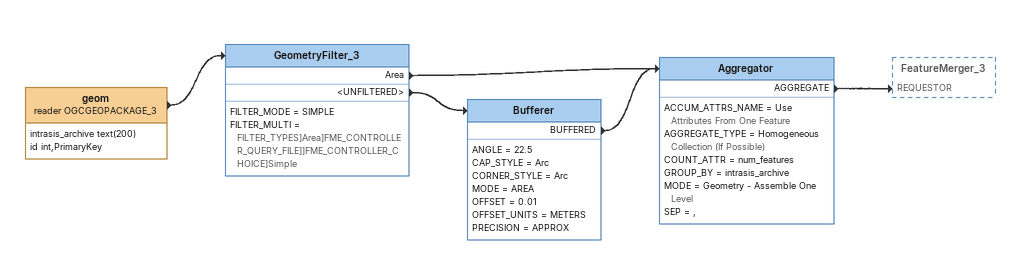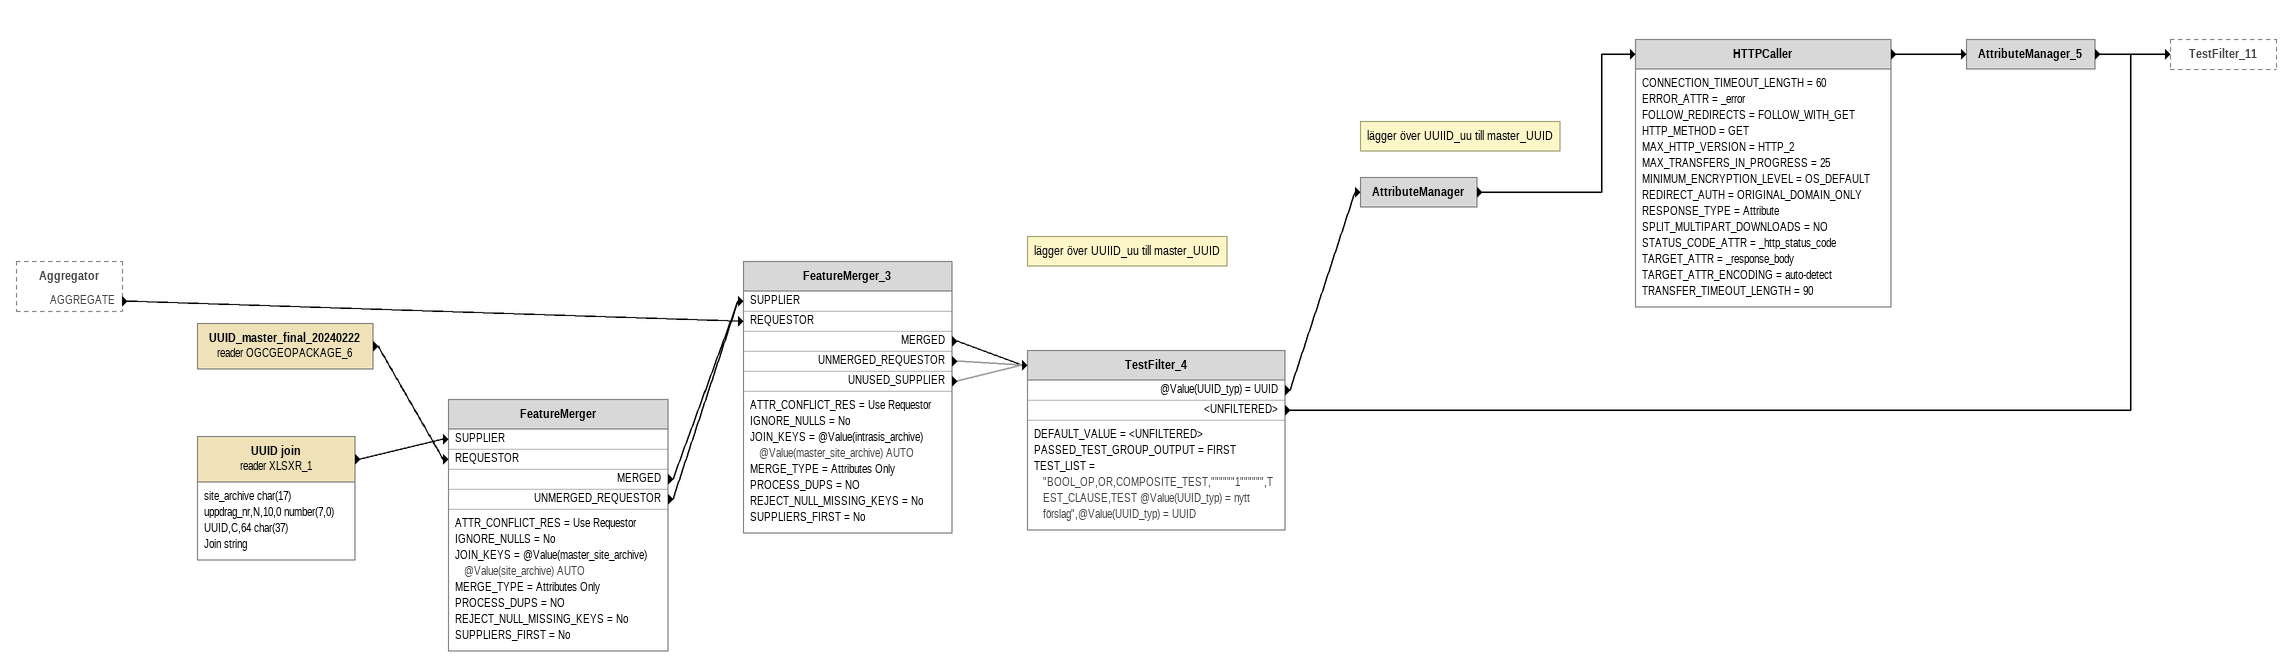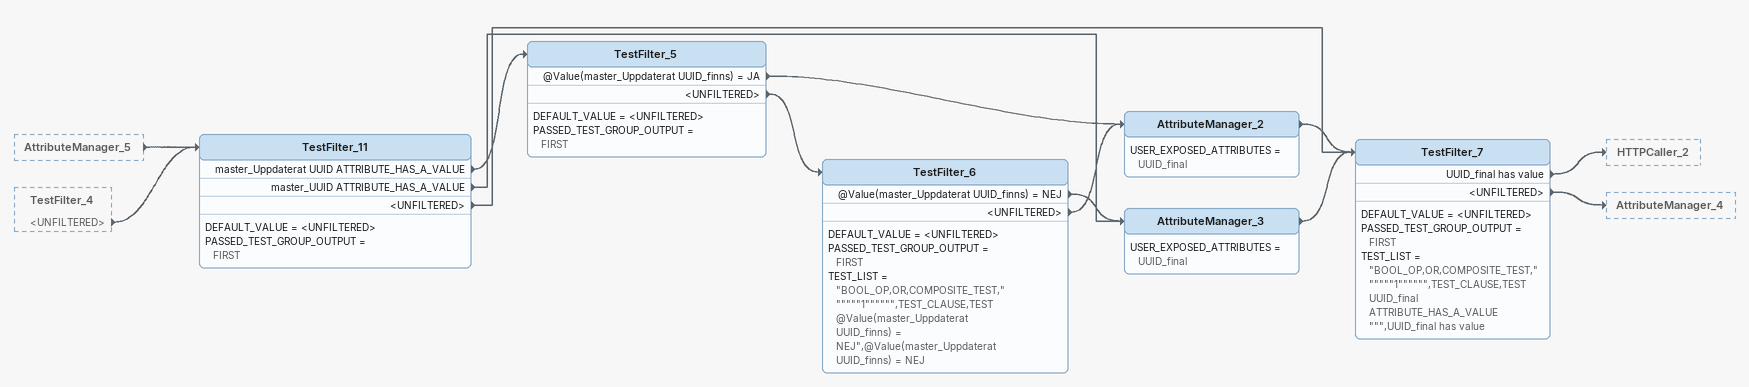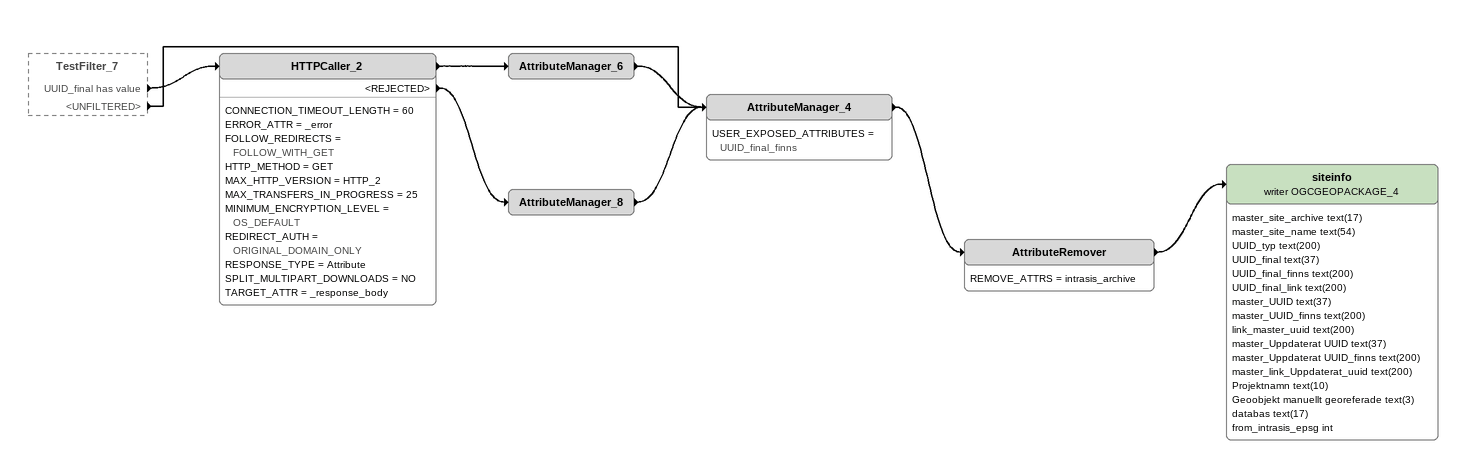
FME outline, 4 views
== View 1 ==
geom (reader OGCGEOPACKAGE_3)
    attributes: intrasis_archive text(200), id int,PrimaryKey
    -> GeometryFilter_3
GeometryFilter_3
    FILTER_MODE = SIMPLE
    FILTER_MULTI = FILTER_TYPES]Area]FME_CONTROLLER_QUERY_FILE]]FME_CONTROLLER_CHOICE]Simple
    Area -> Aggregator
    <UNFILTERED> -> Bufferer
Bufferer
    ANGLE = 22.5
    CAP_STYLE = Arc
    CORNER_STYLE = Arc
    MODE = AREA
    OFFSET = 0.01
    OFFSET_UNITS = METERS
    PRECISION = APPROX
    BUFFERED -> Aggregator
Aggregator
    ACCUM_ATTRS_NAME = Use Attributes From One Feature
    AGGREGATE_TYPE = Homogeneous Collection (If Possible)
    COUNT_ATTR = num_features
    GROUP_BY = intrasis_archive
    MODE = Geometry - Assemble One Level
    SEP = ,
    AGGREGATE -> FeatureMerger_3 [REQUESTOR]

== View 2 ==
Aggregator [outside]
    AGGREGATE -> FeatureMerger_3 [REQUESTOR]
UUID_master_final_20240222 (reader OGCGEOPACKAGE_6)
    -> FeatureMerger [REQUESTOR]
UUID join (reader XLSXR_1)
    attributes: site_archive char(17), uppdrag_nr,N,10,0 number(7,0), UUID,C,64 char(37), Join string
    -> FeatureMerger [SUPPLIER]
FeatureMerger
    ATTR_CONFLICT_RES = Use Requestor
    IGNORE_NULLS = No
    JOIN_KEYS = @Value(master_site_archive) @Value(site_archive) AUTO
    MERGE_TYPE = Attributes Only
    PROCESS_DUPS = NO
    REJECT_NULL_MISSING_KEYS = No
    SUPPLIERS_FIRST = No
    MERGED -> FeatureMerger_3 [SUPPLIER]
    UNMERGED_REQUESTOR -> FeatureMerger_3 [SUPPLIER]
FeatureMerger_3
    ATTR_CONFLICT_RES = Use Requestor
    IGNORE_NULLS = No
    JOIN_KEYS = @Value(intrasis_archive) @Value(master_site_archive) AUTO
    MERGE_TYPE = Attributes Only
    PROCESS_DUPS = NO
    REJECT_NULL_MISSING_KEYS = No
    SUPPLIERS_FIRST = No
    MERGED -> TestFilter_4
    UNMERGED_REQUESTOR -> TestFilter_4 [off]
    UNUSED_SUPPLIER -> TestFilter_4 [off]
Note: lägger över UUIID_uu till master_UUID
TestFilter_4
    DEFAULT_VALUE = <UNFILTERED>
    PASSED_TEST_GROUP_OUTPUT = FIRST
    TEST_LIST = "BOOL_OP,OR,COMPOSITE_TEST,""""""1"""""",TEST_CLAUSE,TEST @Value(UUID_typ) = nytt förslag",@Value(UUID_typ) = UUID
    @Value(UUID_typ) = UUID -> AttributeManager
    <UNFILTERED> -> TestFilter_11
Note: lägger över UUIID_uu till master_UUID
AttributeManager
    -> HTTPCaller
HTTPCaller
    CONNECTION_TIMEOUT_LENGTH = 60
    ERROR_ATTR = _error
    FOLLOW_REDIRECTS = FOLLOW_WITH_GET
    HTTP_METHOD = GET
    MAX_HTTP_VERSION = HTTP_2
    MAX_TRANSFERS_IN_PROGRESS = 25
    MINIMUM_ENCRYPTION_LEVEL = OS_DEFAULT
    REDIRECT_AUTH = ORIGINAL_DOMAIN_ONLY
    RESPONSE_TYPE = Attribute
    SPLIT_MULTIPART_DOWNLOADS = NO
    STATUS_CODE_ATTR = _http_status_code
    TARGET_ATTR = _response_body
    TARGET_ATTR_ENCODING = auto-detect
    TRANSFER_TIMEOUT_LENGTH = 90
    -> AttributeManager_5
AttributeManager_5
    -> TestFilter_11

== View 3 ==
AttributeManager_5 [outside]
    -> TestFilter_11
TestFilter_4 [outside]
    <UNFILTERED> -> TestFilter_11
TestFilter_11
    DEFAULT_VALUE = <UNFILTERED>
    PASSED_TEST_GROUP_OUTPUT = FIRST
    master_Uppdaterat UUID ATTRIBUTE_HAS_A_VALUE -> TestFilter_5
    master_UUID ATTRIBUTE_HAS_A_VALUE -> AttributeManager_3
    <UNFILTERED> -> TestFilter_7
TestFilter_5
    DEFAULT_VALUE = <UNFILTERED>
    PASSED_TEST_GROUP_OUTPUT = FIRST
    @Value(master_Uppdaterat UUID_finns) = JA -> AttributeManager_2
    <UNFILTERED> -> TestFilter_6
TestFilter_6
    DEFAULT_VALUE = <UNFILTERED>
    PASSED_TEST_GROUP_OUTPUT = FIRST
    TEST_LIST = "BOOL_OP,OR,COMPOSITE_TEST,""""""1"""""",TEST_CLAUSE,TEST @Value(master_Uppdaterat UUID_finns) = NEJ",@Value(master_Uppdaterat UUID_finns) = NEJ
    @Value(master_Uppdaterat UUID_finns) = NEJ -> AttributeManager_3
    <UNFILTERED> -> AttributeManager_2
AttributeManager_2
    USER_EXPOSED_ATTRIBUTES = UUID_final
    -> TestFilter_7
AttributeManager_3
    USER_EXPOSED_ATTRIBUTES = UUID_final
    -> TestFilter_7
TestFilter_7
    DEFAULT_VALUE = <UNFILTERED>
    PASSED_TEST_GROUP_OUTPUT = FIRST
    TEST_LIST = "BOOL_OP,OR,COMPOSITE_TEST,""""""1"""""",TEST_CLAUSE,TEST UUID_final ATTRIBUTE_HAS_A_VALUE """,UUID_final has value
    UUID_final has value -> HTTPCaller_2
    <UNFILTERED> -> AttributeManager_4

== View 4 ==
TestFilter_7 [outside]
    UUID_final has value -> HTTPCaller_2
    <UNFILTERED> -> AttributeManager_4
HTTPCaller_2
    CONNECTION_TIMEOUT_LENGTH = 60
    ERROR_ATTR = _error
    FOLLOW_REDIRECTS = FOLLOW_WITH_GET
    HTTP_METHOD = GET
    MAX_HTTP_VERSION = HTTP_2
    MAX_TRANSFERS_IN_PROGRESS = 25
    MINIMUM_ENCRYPTION_LEVEL = OS_DEFAULT
    REDIRECT_AUTH = ORIGINAL_DOMAIN_ONLY
    RESPONSE_TYPE = Attribute
    SPLIT_MULTIPART_DOWNLOADS = NO
    TARGET_ATTR = _response_body
    -> AttributeManager_6
    <REJECTED> -> AttributeManager_8
AttributeManager_6
    -> AttributeManager_4
AttributeManager_8
    -> AttributeManager_4
AttributeManager_4
    USER_EXPOSED_ATTRIBUTES = UUID_final_finns
    -> AttributeRemover
AttributeRemover
    REMOVE_ATTRS = intrasis_archive
    -> siteinfo (writer OGCGEOPACKAGE_4)
siteinfo (writer OGCGEOPACKAGE_4)
    attributes: master_site_archive text(17), master_site_name text(54), UUID_typ text(200), UUID_final text(37), UUID_final_finns text(200), UUID_final_link text(200), master_UUID text(37), master_UUID_finns text(200), link_master_uuid text(200), master_Uppdaterat UUID text(37), master_Uppdaterat UUID_finns text(200), master_link_Uppdaterat_uuid text(200), Projektnamn text(10), Geoobjekt manuellt georeferade text(3), databas text(17), from_intrasis_epsg int
